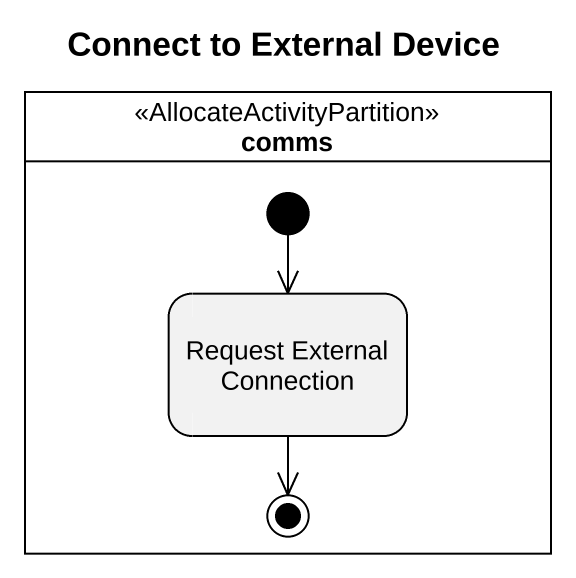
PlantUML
@startuml
title Connect to External Device
hide empty description
state comms <<AllocateActivityPartition>> {
  state "Request External Connection" as Request_External_Connection
  [*] --> Request_External_Connection
  Request_External_Connection --> [*]
}
@enduml
